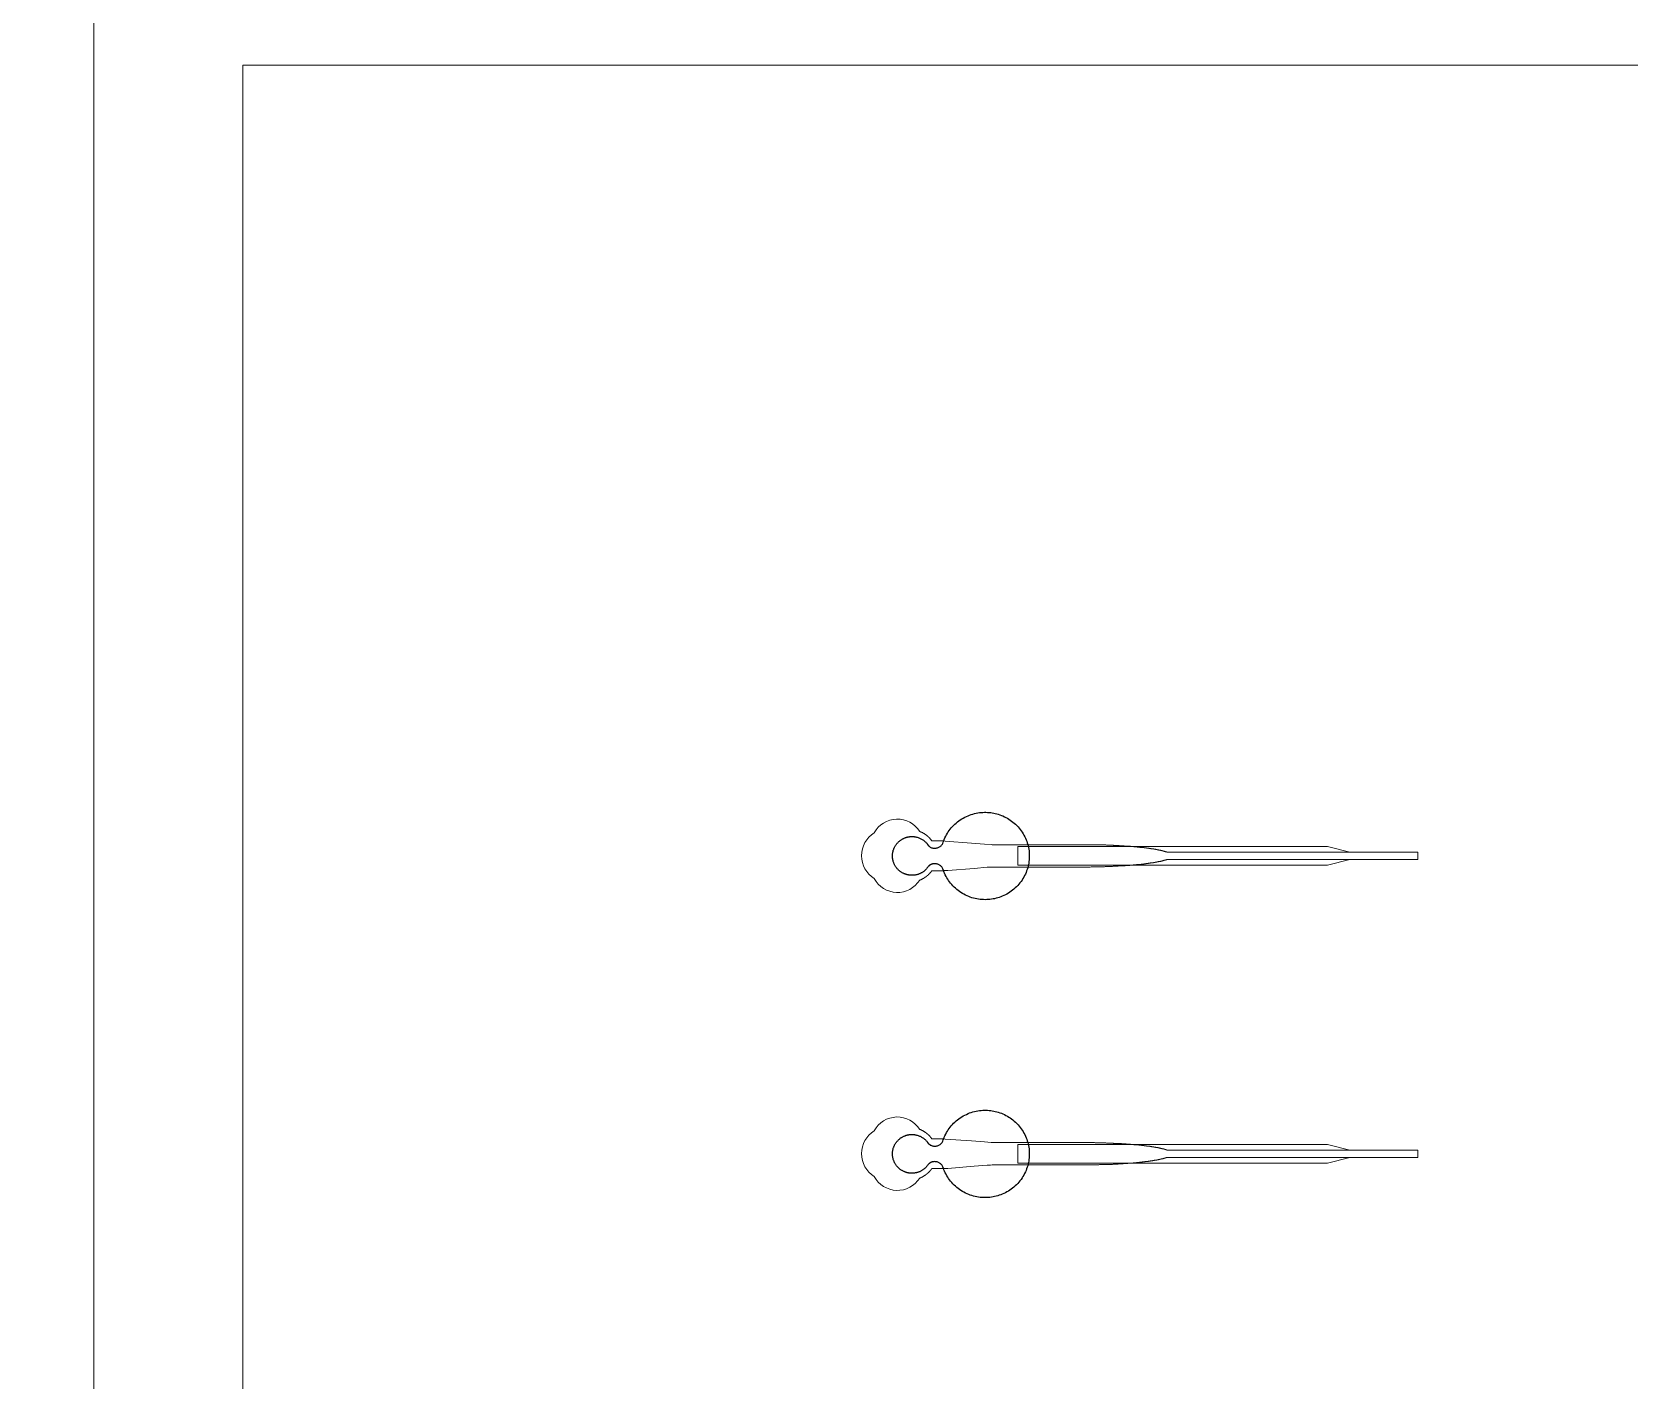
# Model space of a CAD drawing. Header units: inches. Extents: x -52997 to 52003, y -52254 to 52746.
# Drawn here: x -32963 to -22241, y 8474 to 17524 of the extents above; entities that cross this region are included whole.
import ezdxf

# ---------------------------------------------------------------- set-up
doc = ezdxf.new("R2010")
doc.units = ezdxf.units.IN
doc.header["$MEASUREMENT"] = 0
doc.layers.add('1', color=1, linetype='Continuous')
doc.layers.add('2', color=140, linetype='Continuous', lineweight=0)
doc.layers.add('3', color=90, linetype='Continuous', lineweight=0)

msp = doc.modelspace()

# ---------------------------------------------------------------- linework, layer by layer
at = {"layer": '1'}
for points in [[(-16283, -47486), (0, -47486), (16283, -47486, 5.999107)], [(-16250, -47286), (0, -47286), (16250, -47286, 5.986812)], [(-13686, -45486), (0, -45486), (13686, -45486, 6.794322)]]:
    msp.add_lwpolyline(points, format="xyb", close=True, dxfattribs=at)
msp.add_circle((-497, 246), 52500, dxfattribs=at)
for points in [[(-26946, 11921), (-26924, 11945), (-26892, 11939), (-26860, 11934), (-26847, 11905), (-26771, 11664), (-26519, 11702), (-26267, 11740), (-26267, 11992), (-26267, 12244), (-26519, 12282), (-26771, 12320), (-26847, 12079), (-26860, 12050), (-26891, 12045), (-26922, 12039), (-26944, 12061), (-26996, 12144), (-27090, 12118), (-27184, 12092), (-27186, 11994), (-27187, 11896), (-27093, 11868), (-26999, 11839), (-26946, 11921)], [(-26946, 9921), (-26924, 9945), (-26892, 9939), (-26860, 9934), (-26847, 9905), (-26771, 9664), (-26519, 9702), (-26267, 9740), (-26267, 9992), (-26267, 10244), (-26519, 10282), (-26771, 10320), (-26847, 10079), (-26860, 10050), (-26891, 10045), (-26922, 10039), (-26944, 10061), (-26996, 10144), (-27090, 10118), (-27184, 10092), (-27186, 9994), (-27187, 9896), (-27093, 9868), (-26999, 9839), (-26946, 9921)]]:
    msp.add_rational_spline(points, [1, 0.884783429184, 1, 0.884783429184, 1, 0.758252289935, 1, 0.758252289935, 1, 0.758252289935, 1, 0.758252289935, 1, 0.888941908896, 1, 0.888941908896, 1, 0.79946124759, 1, 0.79946124759, 1, 0.79946124759, 1, 0.79946124759, 1], degree=2, knots=[0, 0, 0, 0.969535, 0.969535, 1.939069, 1.939069, 3.359405, 3.359405, 4.779741, 4.779741, 6.200078, 6.200078, 7.620414, 7.620414, 8.571947, 8.571947, 9.52348, 9.52348, 10.812277, 10.812277, 12.101074, 12.101074, 13.389871, 13.389871, 14.678668, 14.678668, 14.678668], dxfattribs=at)
at = {"layer": '2'}
for points in [[(-16283, -47486), (0, -47486), (16283, -47486, 5.999107)], [(-16250, -47286), (0, -47286), (16250, -47286, 5.986812)], [(-13686, -45486), (0, -45486), (13686, -45486, 6.794322)], [(-27003, 11830), (-27003, 11830), (-27002, 11830), (-27001, 11830), (-27000, 11831), (-26999, 11831), (-26999, 11831), (-26998, 11832), (-26997, 11832), (-26996, 11832), (-26995, 11833), (-26994, 11833), (-26993, 11834), (-26993, 11834), (-26992, 11834), (-26991, 11835), (-26990, 11835), (-26989, 11836), (-26988, 11836), (-26987, 11836), (-26987, 11837), (-26986, 11837), (-26985, 11838), (-26984, 11838), (-26983, 11839), (-26982, 11839), (-26981, 11840), (-26981, 11840), (-26980, 11841), (-26979, 11841), (-26978, 11842), (-26977, 11842), (-26976, 11843), (-26975, 11843), (-26975, 11844), (-26974, 11844), (-26973, 11845), (-26972, 11845), (-26971, 11846), (-26970, 11846), (-26970, 11847), (-26969, 11847), (-26968, 11848), (-26967, 11849), (-26966, 11849), (-26965, 11850), (-26965, 11850), (-26964, 11851), (-26963, 11851), (-26962, 11852), (-26961, 11853), (-26960, 11853), (-26960, 11854), (-26959, 11855), (-26958, 11855), (-26957, 11856), (-26956, 11856), (-26956, 11857), (-26955, 11858), (-26954, 11858), (-26953, 11859), (-26952, 11860), (-26952, 11860), (-26951, 11861), (-26950, 11862), (-26949, 11862), (-26949, 11863), (-26948, 11864), (-26947, 11864), (-26946, 11865), (-26946, 11866), (-26945, 11866), (-26944, 11867), (-26943, 11868), (-26943, 11869), (-26942, 11869), (-26941, 11870), (-26940, 11871), (-26940, 11871), (-26939, 11872), (-26938, 11873), (-26938, 11874), (-26937, 11874), (-26936, 11875), (-26936, 11876), (-26935, 11876), (-26934, 11877), (-26934, 11878), (-26933, 11879), (-26932, 11879), (-26932, 11880), (-26931, 11881), (-26930, 11882), (-26930, 11882), (-26929, 11883), (-26928, 11884), (-26928, 11885), (-26927, 11885), (-26927, 11886), (-26926, 11887), (-26925, 11888), (-26925, 11889), (-26924, 11889), (-26924, 11890), (-26923, 11891), (-26923, 11892), (-26922, 11892), (-26922, 11893), (-26878, 11893), (-26856, 11893), (-26845, 11893), (-26843, 11893), (-26841, 11893), (-26841, 11893), (-26841, 11893), (-26841, 11893), (-26841, 11893), (-26841, 11893), (-26841, 11893), (-26841, 11893), (-26840, 11893), (-26839, 11893), (-26836, 11894), (-26814, 11895), (-26637, 11909), (-26549, 11916), (-26527, 11917), (-26516, 11918), (-26515, 11918), (-26515, 11918), (-26515, 11918), (-26515, 11918), (-26515, 11918), (-26515, 11918), (-26254, 11918), (-26248, 11918), (-26235, 11918), (-26135, 11918), (-25934, 11918), (-25921, 11918), (-25915, 11918), (-25912, 11918), (-25910, 11918), (-25910, 11918), (-25910, 11918), (-25910, 11918), (-25910, 11918), (-25910, 11918), (-25909, 11918), (-25909, 11918), (-25904, 11918), (-25900, 11918), (-25895, 11918), (-25890, 11918), (-25886, 11918), (-25881, 11918), (-25877, 11918), (-25872, 11918), (-25867, 11918), (-25862, 11918), (-25858, 11918), (-25853, 11919), (-25848, 11919), (-25844, 11919), (-25839, 11919), (-25834, 11919), (-25829, 11919), (-25824, 11919), (-25820, 11919), (-25815, 11919), (-25810, 11919), (-25805, 11919), (-25800, 11919), (-25796, 11920), (-25791, 11920), (-25786, 11920), (-25781, 11920), (-25776, 11920), (-25772, 11920), (-25767, 11920), (-25762, 11920), (-25757, 11921), (-25752, 11921), (-25747, 11921), (-25743, 11921), (-25738, 11921), (-25733, 11921), (-25728, 11922), (-25723, 11922), (-25718, 11922), (-25714, 11922), (-25709, 11922), (-25704, 11923), (-25699, 11923), (-25694, 11923), (-25690, 11923), (-25685, 11924), (-25680, 11924), (-25675, 11924), (-25671, 11924), (-25666, 11925), (-25661, 11925), (-25656, 11925), (-25652, 11925), (-25647, 11926), (-25642, 11926), (-25638, 11926), (-25633, 11927), (-25628, 11927), (-25624, 11927), (-25619, 11928), (-25615, 11928), (-25610, 11928), (-25608, 11928), (-25605, 11929), (-25603, 11929), (-25601, 11929), (-25599, 11929), (-25596, 11929), (-25594, 11929), (-25592, 11930), (-25590, 11930), (-25587, 11930), (-25585, 11930), (-25583, 11930), (-25581, 11930), (-25578, 11931), (-25576, 11931), (-25574, 11931), (-25572, 11931), (-25570, 11931), (-25567, 11932), (-25565, 11932), (-25563, 11932), (-25561, 11932), (-25559, 11932), (-25557, 11933), (-25555, 11933), (-25552, 11933), (-25550, 11933), (-25548, 11933), (-25546, 11934), (-25544, 11934), (-25542, 11934), (-25540, 11934), (-25538, 11934), (-25535, 11935), (-25533, 11935), (-25531, 11935), (-25529, 11935), (-25527, 11935), (-25525, 11936), (-25523, 11936), (-25521, 11936), (-25519, 11936), (-25517, 11936), (-25515, 11937), (-25513, 11937), (-25511, 11937), (-25509, 11937), (-25507, 11938), (-25505, 11938), (-25503, 11938), (-25501, 11938), (-25499, 11938), (-25497, 11939), (-25495, 11939), (-25493, 11939), (-25491, 11939), (-25489, 11940), (-25487, 11940), (-25486, 11940), (-25484, 11940), (-25482, 11941), (-25480, 11941), (-25478, 11941), (-25476, 11941), (-25474, 11942), (-25473, 11942), (-25471, 11942), (-25469, 11942), (-25467, 11943), (-25465, 11943), (-25463, 11943), (-25462, 11943), (-25460, 11944), (-25458, 11944), (-25456, 11944), (-25455, 11944), (-25453, 11945), (-25451, 11945), (-25449, 11945), (-25448, 11945), (-25446, 11946), (-25444, 11946), (-25443, 11946), (-25441, 11946), (-25439, 11947), (-25438, 11947), (-25436, 11947), (-25434, 11947), (-25433, 11948), (-25431, 11948), (-25430, 11948), (-25428, 11948), (-25426, 11949), (-25425, 11949), (-25423, 11949), (-25422, 11950), (-25420, 11950), (-25419, 11950), (-25417, 11950), (-25416, 11951), (-25414, 11951), (-25413, 11951), (-25411, 11951), (-25410, 11952), (-25408, 11952), (-25407, 11952), (-25405, 11953), (-25404, 11953), (-25402, 11953), (-25401, 11953), (-25400, 11954), (-25398, 11954), (-25397, 11954), (-25395, 11954), (-25394, 11955), (-25393, 11955), (-25391, 11955), (-25390, 11956), (-25389, 11956), (-25388, 11956), (-25386, 11956), (-25385, 11957), (-25384, 11957), (-25382, 11957), (-25381, 11958), (-25380, 11958), (-25379, 11958), (-25377, 11958), (-25376, 11959), (-25375, 11959), (-25374, 11959), (-25373, 11960), (-25372, 11960), (-25370, 11960), (-25369, 11961), (-25368, 11961), (-25367, 11961), (-25366, 11961), (-25365, 11962), (-25364, 11962), (-25363, 11962), (-25362, 11963), (-25361, 11963), (-25360, 11963), (-25359, 11963), (-25358, 11964), (-25357, 11964), (-25356, 11964), (-25355, 11965), (-25354, 11965), (-25353, 11965), (-25352, 11966), (-25351, 11966), (-25350, 11966), (-25349, 11966), (-25348, 11967), (-25347, 11967), (-25346, 11967), (-25345, 11968), (-25344, 11968), (-23658, 11968), (-23658, 12018), (-25344, 12018), (-25344, 12018), (-25345, 12019), (-25346, 12019), (-25347, 12019), (-25348, 12019), (-25349, 12020), (-25349, 12020), (-25350, 12020), (-25351, 12021), (-25352, 12021), (-25353, 12021), (-25354, 12022), (-25355, 12022), (-25356, 12022), (-25357, 12022), (-25358, 12023), (-25359, 12023), (-25360, 12023), (-25361, 12024), (-25362, 12024), (-25363, 12024), (-25365, 12025), (-25366, 12025), (-25367, 12025), (-25368, 12025), (-25369, 12026), (-25370, 12026), (-25371, 12026), (-25372, 12027), (-25374, 12027), (-25375, 12027), (-25376, 12027), (-25377, 12028), (-25378, 12028), (-25380, 12028), (-25381, 12029), (-25382, 12029), (-25383, 12029), (-25385, 12029), (-25386, 12030), (-25387, 12030), (-25388, 12030), (-25390, 12031), (-25391, 12031), (-25392, 12031), (-25394, 12031), (-25395, 12032), (-25396, 12032), (-25398, 12032), (-25399, 12033), (-25401, 12033), (-25402, 12033), (-25403, 12033), (-25405, 12034), (-25406, 12034), (-25408, 12034), (-25409, 12035), (-25411, 12035), (-25412, 12035), (-25414, 12035), (-25415, 12036), (-25417, 12036), (-25418, 12036), (-25420, 12037), (-25421, 12037), (-25423, 12037), (-25424, 12037), (-25426, 12038), (-25428, 12038), (-25429, 12038), (-25431, 12038), (-25432, 12039), (-25434, 12039), (-25436, 12039), (-25437, 12039), (-25439, 12040), (-25441, 12040), (-25442, 12040), (-25444, 12040), (-25446, 12041), (-25447, 12041), (-25449, 12041), (-25451, 12042), (-25453, 12042), (-25454, 12042), (-25456, 12042), (-25458, 12043), (-25460, 12043), (-25461, 12043), (-25463, 12043), (-25465, 12044), (-25467, 12044), (-25468, 12044), (-25470, 12044), (-25472, 12045), (-25474, 12045), (-25476, 12045), (-25478, 12045), (-25480, 12045), (-25481, 12046), (-25483, 12046), (-25485, 12046), (-25487, 12046), (-25489, 12047), (-25491, 12047), (-25493, 12047), (-25495, 12047), (-25497, 12048), (-25499, 12048), (-25501, 12048), (-25503, 12048), (-25505, 12049), (-25507, 12049), (-25508, 12049), (-25510, 12049), (-25512, 12049), (-25514, 12050), (-25517, 12050), (-25519, 12050), (-25521, 12050), (-25523, 12050), (-25525, 12051), (-25527, 12051), (-25529, 12051), (-25531, 12051), (-25533, 12052), (-25535, 12052), (-25537, 12052), (-25539, 12052), (-25541, 12052), (-25543, 12053), (-25545, 12053), (-25548, 12053), (-25550, 12053), (-25552, 12053), (-25554, 12054), (-25556, 12054), (-25558, 12054), (-25560, 12054), (-25563, 12054), (-25565, 12055), (-25567, 12055), (-25569, 12055), (-25571, 12055), (-25574, 12055), (-25576, 12055), (-25578, 12056), (-25580, 12056), (-25582, 12056), (-25585, 12056), (-25587, 12056), (-25589, 12057), (-25591, 12057), (-25594, 12057), (-25596, 12057), (-25598, 12057), (-25600, 12057), (-25603, 12058), (-25605, 12058), (-25607, 12058), (-25612, 12058), (-25616, 12059), (-25621, 12059), (-25625, 12059), (-25630, 12060), (-25635, 12060), (-25639, 12060), (-25644, 12060), (-25649, 12061), (-25653, 12061), (-25658, 12061), (-25663, 12062), (-25667, 12062), (-25672, 12062), (-25677, 12062), (-25682, 12063), (-25686, 12063), (-25691, 12063), (-25696, 12063), (-25701, 12063), (-25705, 12064), (-25710, 12064), (-25715, 12064), (-25720, 12064), (-25725, 12065), (-25729, 12065), (-25734, 12065), (-25739, 12065), (-25744, 12065), (-25749, 12065), (-25753, 12066), (-25758, 12066), (-25763, 12066), (-25768, 12066), (-25773, 12066), (-25777, 12066), (-25782, 12066), (-25787, 12067), (-25792, 12067), (-25797, 12067), (-25801, 12067), (-25806, 12067), (-25811, 12067), (-25816, 12067), (-25821, 12067), (-25825, 12067), (-25830, 12068), (-25835, 12068), (-25840, 12068), (-25844, 12068), (-25849, 12068), (-25854, 12068), (-25858, 12068), (-25863, 12068), (-25868, 12068), (-25872, 12068), (-25877, 12068), (-25882, 12068), (-25886, 12068), (-25891, 12068), (-25895, 12068), (-25898, 12068), (-25898, 12068), (-25899, 12068), (-25899, 12068), (-25899, 12068), (-25901, 12068), (-25907, 12068), (-25920, 12068), (-25971, 12068), (-26175, 12068), (-26226, 12068), (-26251, 12068), (-26257, 12068), (-26259, 12068), (-26515, 12068), (-26515, 12068), (-26515, 12068), (-26515, 12068), (-26515, 12068), (-26515, 12068), (-26516, 12068), (-26517, 12068), (-26523, 12069), (-26567, 12072), (-26655, 12079), (-26832, 12092), (-26837, 12093), (-26840, 12093), (-26841, 12093), (-26841, 12093), (-26841, 12093), (-26841, 12093), (-26841, 12093), (-26841, 12093), (-26841, 12093), (-26841, 12093), (-26842, 12093), (-26844, 12093), (-26850, 12093), (-26861, 12093), (-26882, 12093), (-26904, 12093), (-26915, 12093), (-26921, 12093), (-26921, 12093), (-26921, 12093), (-26922, 12093), (-26922, 12093), (-26922, 12093), (-26922, 12093), (-26922, 12093), (-26922, 12094), (-26923, 12095), (-26924, 12096), (-26924, 12097), (-26925, 12098), (-26926, 12099), (-26927, 12100), (-26928, 12102), (-26929, 12103), (-26930, 12104), (-26931, 12105), (-26931, 12106), (-26932, 12107), (-26933, 12108), (-26934, 12109), (-26935, 12110), (-26936, 12111), (-26937, 12113), (-26938, 12114), (-26939, 12115), (-26940, 12116), (-26941, 12117), (-26942, 12118), (-26944, 12119), (-26945, 12120), (-26946, 12121), (-26947, 12122), (-26948, 12123), (-26949, 12124), (-26950, 12125), (-26951, 12126), (-26953, 12127), (-26954, 12128), (-26955, 12129), (-26956, 12130), (-26957, 12131), (-26959, 12132), (-26960, 12133), (-26961, 12134), (-26962, 12135), (-26964, 12136), (-26965, 12136), (-26966, 12137), (-26967, 12138), (-26969, 12139), (-26970, 12140), (-26971, 12141), (-26973, 12142), (-26974, 12142), (-26975, 12143), (-26977, 12144), (-26978, 12145), (-26979, 12146), (-26981, 12146), (-26982, 12147), (-26983, 12148), (-26985, 12149), (-26986, 12149), (-26988, 12150), (-26989, 12151), (-26990, 12151), (-26992, 12152), (-26993, 12153), (-26995, 12153), (-26996, 12154), (-26998, 12155), (-26999, 12155), (-27000, 12156), (-27002, 12156), (-27003, 12157, 0.576044), (-27308, 12147, 0.560065), (-27308, 11841, 0.578435)], [(-27003, 9830), (-27003, 9830), (-27002, 9830), (-27001, 9830), (-27000, 9831), (-26999, 9831), (-26999, 9831), (-26998, 9832), (-26997, 9832), (-26996, 9832), (-26995, 9833), (-26994, 9833), (-26993, 9834), (-26993, 9834), (-26992, 9834), (-26991, 9835), (-26990, 9835), (-26989, 9836), (-26988, 9836), (-26987, 9836), (-26987, 9837), (-26986, 9837), (-26985, 9838), (-26984, 9838), (-26983, 9839), (-26982, 9839), (-26981, 9840), (-26981, 9840), (-26980, 9841), (-26979, 9841), (-26978, 9842), (-26977, 9842), (-26976, 9843), (-26975, 9843), (-26975, 9844), (-26974, 9844), (-26973, 9845), (-26972, 9845), (-26971, 9846), (-26970, 9846), (-26970, 9847), (-26969, 9847), (-26968, 9848), (-26967, 9849), (-26966, 9849), (-26965, 9850), (-26965, 9850), (-26964, 9851), (-26963, 9851), (-26962, 9852), (-26961, 9853), (-26960, 9853), (-26960, 9854), (-26959, 9855), (-26958, 9855), (-26957, 9856), (-26956, 9856), (-26956, 9857), (-26955, 9858), (-26954, 9858), (-26953, 9859), (-26952, 9860), (-26952, 9860), (-26951, 9861), (-26950, 9862), (-26949, 9862), (-26949, 9863), (-26948, 9864), (-26947, 9864), (-26946, 9865), (-26946, 9866), (-26945, 9866), (-26944, 9867), (-26943, 9868), (-26943, 9869), (-26942, 9869), (-26941, 9870), (-26940, 9871), (-26940, 9871), (-26939, 9872), (-26938, 9873), (-26938, 9874), (-26937, 9874), (-26936, 9875), (-26936, 9876), (-26935, 9876), (-26934, 9877), (-26934, 9878), (-26933, 9879), (-26932, 9879), (-26932, 9880), (-26931, 9881), (-26930, 9882), (-26930, 9882), (-26929, 9883), (-26928, 9884), (-26928, 9885), (-26927, 9885), (-26927, 9886), (-26926, 9887), (-26925, 9888), (-26925, 9889), (-26924, 9889), (-26924, 9890), (-26923, 9891), (-26923, 9892), (-26922, 9892), (-26922, 9893), (-26878, 9893), (-26856, 9893), (-26845, 9893), (-26843, 9893), (-26841, 9893), (-26841, 9893), (-26841, 9893), (-26841, 9893), (-26841, 9893), (-26841, 9893), (-26841, 9893), (-26841, 9893), (-26840, 9893), (-26839, 9893), (-26836, 9894), (-26814, 9895), (-26637, 9909), (-26549, 9916), (-26527, 9917), (-26516, 9918), (-26515, 9918), (-26515, 9918), (-26515, 9918), (-26515, 9918), (-26515, 9918), (-26515, 9918), (-26254, 9918), (-26248, 9918), (-26235, 9918), (-26135, 9918), (-25934, 9918), (-25921, 9918), (-25915, 9918), (-25912, 9918), (-25910, 9918), (-25910, 9918), (-25910, 9918), (-25910, 9918), (-25910, 9918), (-25910, 9918), (-25909, 9918), (-25909, 9918), (-25904, 9918), (-25900, 9918), (-25895, 9918), (-25890, 9918), (-25886, 9918), (-25881, 9918), (-25877, 9918), (-25872, 9918), (-25867, 9918), (-25862, 9918), (-25858, 9918), (-25853, 9919), (-25848, 9919), (-25844, 9919), (-25839, 9919), (-25834, 9919), (-25829, 9919), (-25824, 9919), (-25820, 9919), (-25815, 9919), (-25810, 9919), (-25805, 9919), (-25800, 9919), (-25796, 9920), (-25791, 9920), (-25786, 9920), (-25781, 9920), (-25776, 9920), (-25772, 9920), (-25767, 9920), (-25762, 9920), (-25757, 9921), (-25752, 9921), (-25747, 9921), (-25743, 9921), (-25738, 9921), (-25733, 9921), (-25728, 9922), (-25723, 9922), (-25718, 9922), (-25714, 9922), (-25709, 9922), (-25704, 9923), (-25699, 9923), (-25694, 9923), (-25690, 9923), (-25685, 9924), (-25680, 9924), (-25675, 9924), (-25671, 9924), (-25666, 9925), (-25661, 9925), (-25656, 9925), (-25652, 9925), (-25647, 9926), (-25642, 9926), (-25638, 9926), (-25633, 9927), (-25628, 9927), (-25624, 9927), (-25619, 9928), (-25615, 9928), (-25610, 9928), (-25608, 9928), (-25605, 9929), (-25603, 9929), (-25601, 9929), (-25599, 9929), (-25596, 9929), (-25594, 9929), (-25592, 9930), (-25590, 9930), (-25587, 9930), (-25585, 9930), (-25583, 9930), (-25581, 9930), (-25578, 9931), (-25576, 9931), (-25574, 9931), (-25572, 9931), (-25570, 9931), (-25567, 9932), (-25565, 9932), (-25563, 9932), (-25561, 9932), (-25559, 9932), (-25557, 9933), (-25555, 9933), (-25552, 9933), (-25550, 9933), (-25548, 9933), (-25546, 9934), (-25544, 9934), (-25542, 9934), (-25540, 9934), (-25538, 9934), (-25535, 9935), (-25533, 9935), (-25531, 9935), (-25529, 9935), (-25527, 9935), (-25525, 9936), (-25523, 9936), (-25521, 9936), (-25519, 9936), (-25517, 9936), (-25515, 9937), (-25513, 9937), (-25511, 9937), (-25509, 9937), (-25507, 9938), (-25505, 9938), (-25503, 9938), (-25501, 9938), (-25499, 9938), (-25497, 9939), (-25495, 9939), (-25493, 9939), (-25491, 9939), (-25489, 9940), (-25487, 9940), (-25486, 9940), (-25484, 9940), (-25482, 9941), (-25480, 9941), (-25478, 9941), (-25476, 9941), (-25474, 9942), (-25473, 9942), (-25471, 9942), (-25469, 9942), (-25467, 9943), (-25465, 9943), (-25463, 9943), (-25462, 9943), (-25460, 9944), (-25458, 9944), (-25456, 9944), (-25455, 9944), (-25453, 9945), (-25451, 9945), (-25449, 9945), (-25448, 9945), (-25446, 9946), (-25444, 9946), (-25443, 9946), (-25441, 9946), (-25439, 9947), (-25438, 9947), (-25436, 9947), (-25434, 9947), (-25433, 9948), (-25431, 9948), (-25430, 9948), (-25428, 9948), (-25426, 9949), (-25425, 9949), (-25423, 9949), (-25422, 9950), (-25420, 9950), (-25419, 9950), (-25417, 9950), (-25416, 9951), (-25414, 9951), (-25413, 9951), (-25411, 9951), (-25410, 9952), (-25408, 9952), (-25407, 9952), (-25405, 9953), (-25404, 9953), (-25402, 9953), (-25401, 9953), (-25400, 9954), (-25398, 9954), (-25397, 9954), (-25395, 9954), (-25394, 9955), (-25393, 9955), (-25391, 9955), (-25390, 9956), (-25389, 9956), (-25388, 9956), (-25386, 9956), (-25385, 9957), (-25384, 9957), (-25382, 9957), (-25381, 9958), (-25380, 9958), (-25379, 9958), (-25377, 9958), (-25376, 9959), (-25375, 9959), (-25374, 9959), (-25373, 9960), (-25372, 9960), (-25370, 9960), (-25369, 9961), (-25368, 9961), (-25367, 9961), (-25366, 9961), (-25365, 9962), (-25364, 9962), (-25363, 9962), (-25362, 9963), (-25361, 9963), (-25360, 9963), (-25359, 9963), (-25358, 9964), (-25357, 9964), (-25356, 9964), (-25355, 9965), (-25354, 9965), (-25353, 9965), (-25352, 9966), (-25351, 9966), (-25350, 9966), (-25349, 9966), (-25348, 9967), (-25347, 9967), (-25346, 9967), (-25345, 9968), (-25344, 9968), (-23658, 9968), (-23658, 10018), (-25344, 10018), (-25344, 10018), (-25345, 10019), (-25346, 10019), (-25347, 10019), (-25348, 10019), (-25349, 10020), (-25349, 10020), (-25350, 10020), (-25351, 10021), (-25352, 10021), (-25353, 10021), (-25354, 10022), (-25355, 10022), (-25356, 10022), (-25357, 10022), (-25358, 10023), (-25359, 10023), (-25360, 10023), (-25361, 10024), (-25362, 10024), (-25363, 10024), (-25365, 10025), (-25366, 10025), (-25367, 10025), (-25368, 10025), (-25369, 10026), (-25370, 10026), (-25371, 10026), (-25372, 10027), (-25374, 10027), (-25375, 10027), (-25376, 10027), (-25377, 10028), (-25378, 10028), (-25380, 10028), (-25381, 10029), (-25382, 10029), (-25383, 10029), (-25385, 10029), (-25386, 10030), (-25387, 10030), (-25388, 10030), (-25390, 10031), (-25391, 10031), (-25392, 10031), (-25394, 10031), (-25395, 10032), (-25396, 10032), (-25398, 10032), (-25399, 10033), (-25401, 10033), (-25402, 10033), (-25403, 10033), (-25405, 10034), (-25406, 10034), (-25408, 10034), (-25409, 10035), (-25411, 10035), (-25412, 10035), (-25414, 10035), (-25415, 10036), (-25417, 10036), (-25418, 10036), (-25420, 10037), (-25421, 10037), (-25423, 10037), (-25424, 10037), (-25426, 10038), (-25428, 10038), (-25429, 10038), (-25431, 10038), (-25432, 10039), (-25434, 10039), (-25436, 10039), (-25437, 10039), (-25439, 10040), (-25441, 10040), (-25442, 10040), (-25444, 10040), (-25446, 10041), (-25447, 10041), (-25449, 10041), (-25451, 10042), (-25453, 10042), (-25454, 10042), (-25456, 10042), (-25458, 10043), (-25460, 10043), (-25461, 10043), (-25463, 10043), (-25465, 10044), (-25467, 10044), (-25468, 10044), (-25470, 10044), (-25472, 10045), (-25474, 10045), (-25476, 10045), (-25478, 10045), (-25480, 10045), (-25481, 10046), (-25483, 10046), (-25485, 10046), (-25487, 10046), (-25489, 10047), (-25491, 10047), (-25493, 10047), (-25495, 10047), (-25497, 10048), (-25499, 10048), (-25501, 10048), (-25503, 10048), (-25505, 10049), (-25507, 10049), (-25508, 10049), (-25510, 10049), (-25512, 10049), (-25514, 10050), (-25517, 10050), (-25519, 10050), (-25521, 10050), (-25523, 10050), (-25525, 10051), (-25527, 10051), (-25529, 10051), (-25531, 10051), (-25533, 10052), (-25535, 10052), (-25537, 10052), (-25539, 10052), (-25541, 10052), (-25543, 10053), (-25545, 10053), (-25548, 10053), (-25550, 10053), (-25552, 10053), (-25554, 10054), (-25556, 10054), (-25558, 10054), (-25560, 10054), (-25563, 10054), (-25565, 10055), (-25567, 10055), (-25569, 10055), (-25571, 10055), (-25574, 10055), (-25576, 10055), (-25578, 10056), (-25580, 10056), (-25582, 10056), (-25585, 10056), (-25587, 10056), (-25589, 10057), (-25591, 10057), (-25594, 10057), (-25596, 10057), (-25598, 10057), (-25600, 10057), (-25603, 10058), (-25605, 10058), (-25607, 10058), (-25612, 10058), (-25616, 10059), (-25621, 10059), (-25625, 10059), (-25630, 10060), (-25635, 10060), (-25639, 10060), (-25644, 10060), (-25649, 10061), (-25653, 10061), (-25658, 10061), (-25663, 10062), (-25667, 10062), (-25672, 10062), (-25677, 10062), (-25682, 10063), (-25686, 10063), (-25691, 10063), (-25696, 10063), (-25701, 10063), (-25705, 10064), (-25710, 10064), (-25715, 10064), (-25720, 10064), (-25725, 10065), (-25729, 10065), (-25734, 10065), (-25739, 10065), (-25744, 10065), (-25749, 10065), (-25753, 10066), (-25758, 10066), (-25763, 10066), (-25768, 10066), (-25773, 10066), (-25777, 10066), (-25782, 10066), (-25787, 10067), (-25792, 10067), (-25797, 10067), (-25801, 10067), (-25806, 10067), (-25811, 10067), (-25816, 10067), (-25821, 10067), (-25825, 10067), (-25830, 10068), (-25835, 10068), (-25840, 10068), (-25844, 10068), (-25849, 10068), (-25854, 10068), (-25858, 10068), (-25863, 10068), (-25868, 10068), (-25872, 10068), (-25877, 10068), (-25882, 10068), (-25886, 10068), (-25891, 10068), (-25895, 10068), (-25898, 10068), (-25898, 10068), (-25899, 10068), (-25899, 10068), (-25899, 10068), (-25901, 10068), (-25907, 10068), (-25920, 10068), (-25971, 10068), (-26175, 10068), (-26226, 10068), (-26251, 10068), (-26257, 10068), (-26259, 10068), (-26515, 10068), (-26515, 10068), (-26515, 10068), (-26515, 10068), (-26515, 10068), (-26515, 10068), (-26516, 10068), (-26517, 10068), (-26523, 10069), (-26567, 10072), (-26655, 10079), (-26832, 10092), (-26837, 10093), (-26840, 10093), (-26841, 10093), (-26841, 10093), (-26841, 10093), (-26841, 10093), (-26841, 10093), (-26841, 10093), (-26841, 10093), (-26841, 10093), (-26842, 10093), (-26844, 10093), (-26850, 10093), (-26861, 10093), (-26882, 10093), (-26904, 10093), (-26915, 10093), (-26921, 10093), (-26921, 10093), (-26921, 10093), (-26922, 10093), (-26922, 10093), (-26922, 10093), (-26922, 10093), (-26922, 10093), (-26922, 10094), (-26923, 10095), (-26924, 10096), (-26924, 10097), (-26925, 10098), (-26926, 10099), (-26927, 10100), (-26928, 10102), (-26929, 10103), (-26930, 10104), (-26931, 10105), (-26931, 10106), (-26932, 10107), (-26933, 10108), (-26934, 10109), (-26935, 10110), (-26936, 10111), (-26937, 10113), (-26938, 10114), (-26939, 10115), (-26940, 10116), (-26941, 10117), (-26942, 10118), (-26944, 10119), (-26945, 10120), (-26946, 10121), (-26947, 10122), (-26948, 10123), (-26949, 10124), (-26950, 10125), (-26951, 10126), (-26953, 10127), (-26954, 10128), (-26955, 10129), (-26956, 10130), (-26957, 10131), (-26959, 10132), (-26960, 10133), (-26961, 10134), (-26962, 10135), (-26964, 10136), (-26965, 10136), (-26966, 10137), (-26967, 10138), (-26969, 10139), (-26970, 10140), (-26971, 10141), (-26973, 10142), (-26974, 10142), (-26975, 10143), (-26977, 10144), (-26978, 10145), (-26979, 10146), (-26981, 10146), (-26982, 10147), (-26983, 10148), (-26985, 10149), (-26986, 10149), (-26988, 10150), (-26989, 10151), (-26990, 10151), (-26992, 10152), (-26993, 10153), (-26995, 10153), (-26996, 10154), (-26998, 10155), (-26999, 10155), (-27000, 10156), (-27002, 10156), (-27003, 10157, 0.576044), (-27308, 10147, 0.560065), (-27308, 9841, 0.578435)]]:
    msp.add_lwpolyline(points, format="xyb", close=True, dxfattribs=at)
for points in [[(32452, 18302), (32452, -19945), (-32548, -19945), (-32548, 18302)], [(31452, 17302), (31452, -18945), (-31548, -18945), (-31548, 17302)]]:
    msp.add_lwpolyline(points, close=True, dxfattribs=at)
for points in [[(-26259, 11918), (-26257, 11918), (-26254, 11918)], [(-26259, 9918), (-26257, 9918), (-26254, 9918)]]:
    msp.add_lwpolyline(points, dxfattribs=at)
msp.add_circle((-497, 246), 52500, dxfattribs=at)
at = {"layer": '3'}
for points in [[(-16283, -47486), (0, -47486), (16283, -47486, 5.999107)], [(-16283, -47486), (0, -47486), (16283, -47486, 5.999107)], [(-16250, -47286), (0, -47286), (16250, -47286, 5.986812)], [(-16250, -47286), (0, -47286), (16250, -47286, 5.986812)], [(-13686, -45486), (0, -45486), (13686, -45486, 6.794322)], [(-13686, -45486), (0, -45486), (13686, -45486, 6.794322)]]:
    msp.add_lwpolyline(points, format="xyb", close=True, dxfattribs=at)
for points in [[(-26345, 12056), (-24265, 12056), (-24115, 12018), (-23658, 12018), (-23658, 11968), (-24115, 11968), (-24265, 11931), (-26345, 11931)], [(-26345, 10056), (-24265, 10056), (-24115, 10018), (-23658, 10018), (-23658, 9968), (-24115, 9968), (-24265, 9931), (-26345, 9931)]]:
    msp.add_lwpolyline(points, close=True, dxfattribs=at)
msp.add_circle((-497, 246), 52500, dxfattribs=at)
msp.add_circle((-497, 246), 52500, dxfattribs=at)

doc.saveas('drawing.dxf')
